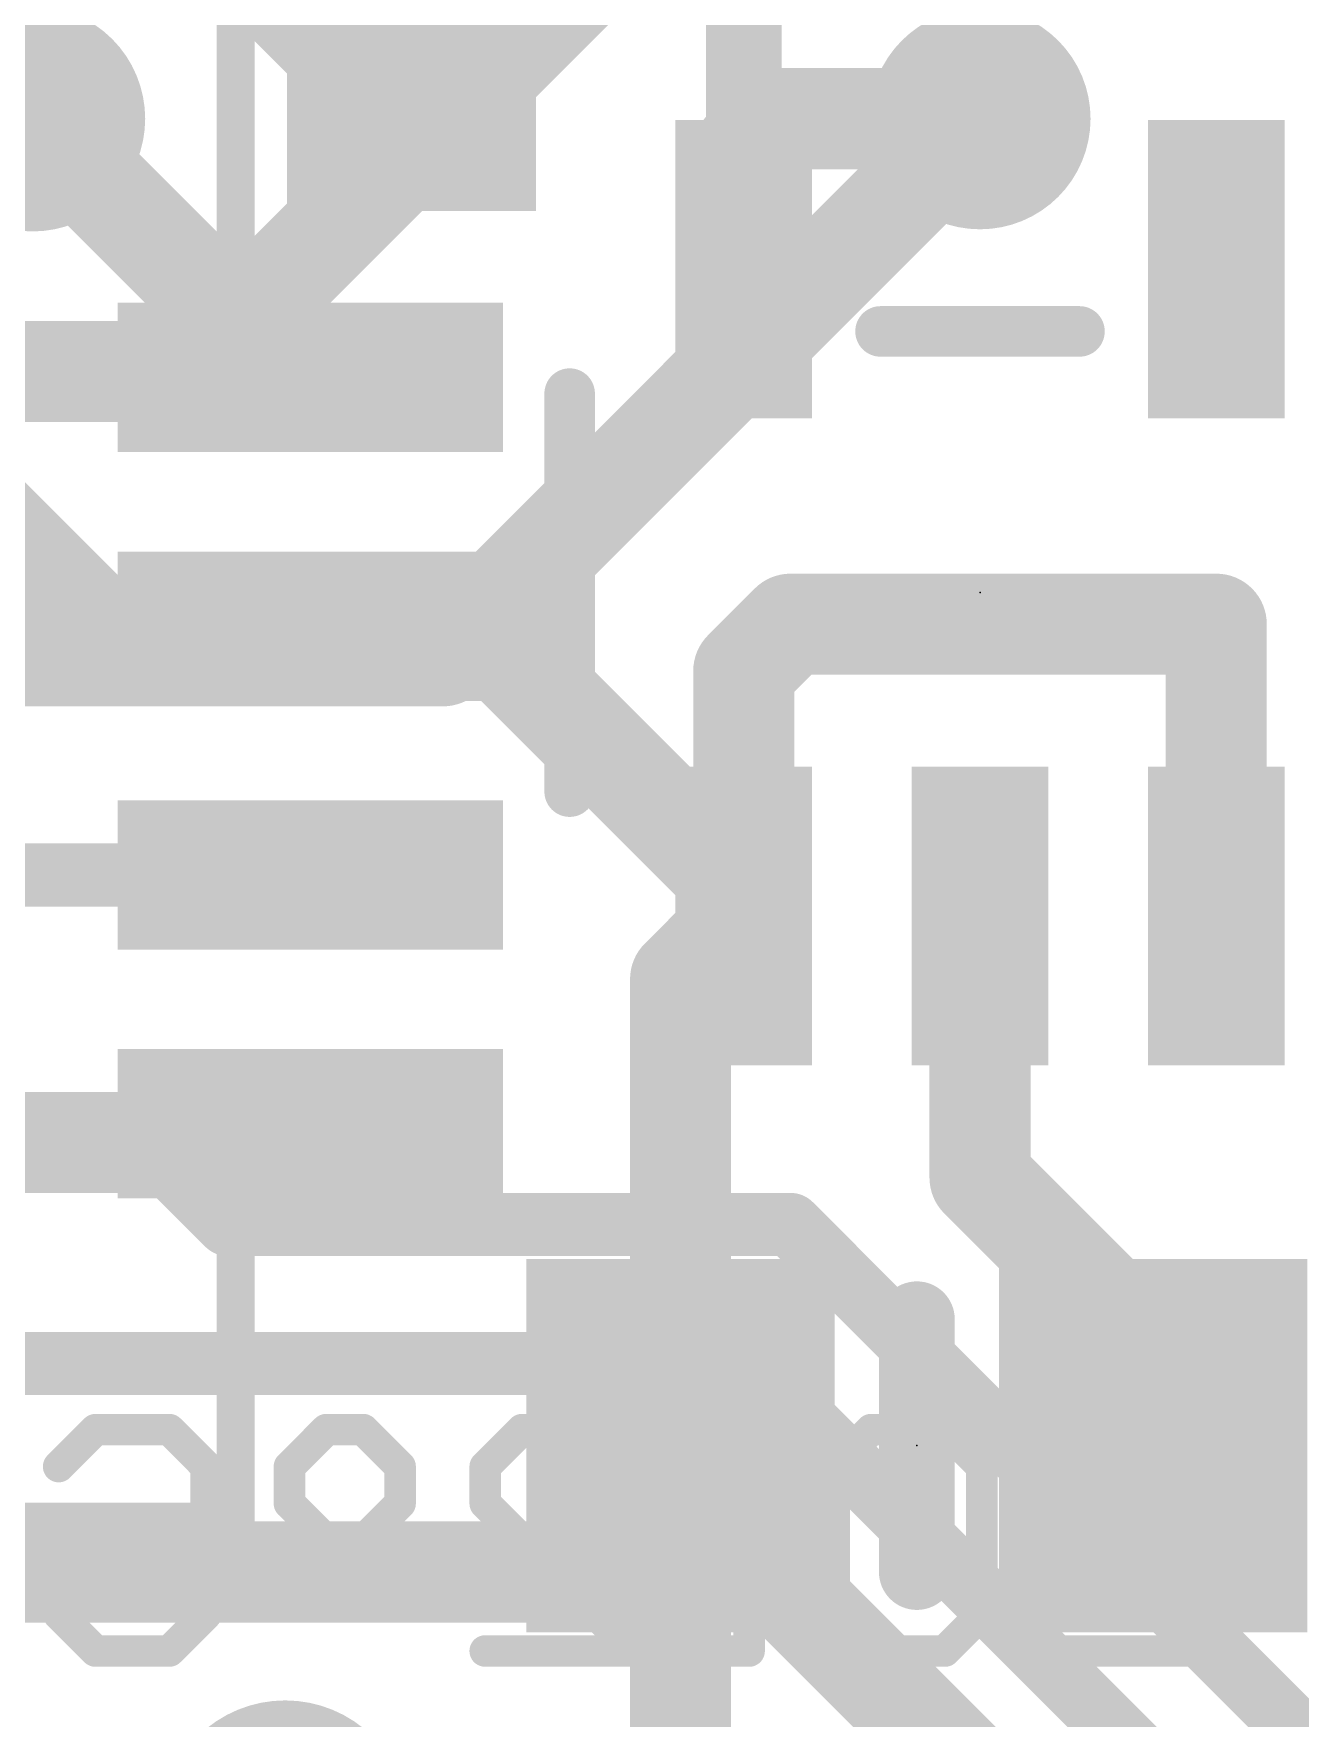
# Model space of a CAD drawing. Extents: x -0.1 to 25.5, y -0.1 to 17.9.
# Drawn here: x 4.07 to 9.16, y 5 to 11.77 of the extents above; entities that cross this region are included whole.
import ezdxf

# ---------------------------------------------------------------- set-up
doc = ezdxf.new("R2010")
doc.units = 0
for name, color, linetype in [('1', 12, 'CONTINUOUS'), ('16', 5, 'CONTINUOUS'), ('18', 110, 'CONTINUOUS'), ('21', 40, 'CONTINUOUS'), ('22', 6, 'CONTINUOUS'), ('23', 40, 'CONTINUOUS')]:
    doc.layers.add(name, color=color, linetype=linetype)

# ---------------------------------------------------------------- blocks, each defined once
blk = doc.blocks.new('RECT')
blk.add_solid([(-0.5, -0.5), (0.5, -0.5), (-0.5, 0.5), (0.5, 0.5)])
blk = doc.blocks.new('PIE')
at = {"const_width": 0.5}
blk.add_lwpolyline([(0, -0.25, 1), (0, 0.25, 1), (0, -0.25)], format="xyb", dxfattribs=at)
blk = doc.blocks.new('ROUNDV')
at = {"const_width": 0.5}
blk.add_lwpolyline([(0, -0.25, 1), (0, 0.25, 1), (0, -0.25)], format="xyb", dxfattribs=at)

msp = doc.modelspace()

# ---------------------------------------------------------------- linework, layer by layer
at = {"layer": '1'}
for points, const_width in [([(6.924, 12.7), (6.924, 11.303)], 0.3048), ([(4.306, 12.573), (5.283, 11.596)], 0.254), ([(5.283, 11.596), (5.588, 11.596)], 0.254), ([(5.104, 10.39), (4.064, 11.43)], 0.4064), ([(7.051, 11.43), (6.924, 11.303)], 0.4064), ([(7.874, 11.43), (7.051, 11.43)], 0.4064), ([(6.924, 11.303), (6.924, 10.8251)], 0.3048), ([(4.326, 9.39), (3.302, 10.414)], 0.4064), ([(5.181, 10.39), (5.104, 10.39)], 0.4064), ([(5.181, 9.39), (4.326, 9.39)], 0.4064), ([(5.181, 9.39), (5.855, 9.39)], 0.4064), ([(5.855, 9.39), (6.924, 8.321)], 0.4064), ([(7.112, 9.398), (6.924, 9.21)], 0.4064), ([(8.824, 9.398), (7.112, 9.398)], 0.4064), ([(8.824, 8.2249), (8.824, 9.398)], 0.4064), ([(6.924, 9.21), (6.924, 8.321)], 0.4064), ([(5.181, 8.39), (3.5786, 8.39)], 0.254), ([(6.924, 8.321), (6.924, 8.2249)], 0.4064), ([(6.924, 8.2249), (6.67, 7.9709)], 0.4064), ([(7.874, 8.2249), (7.874, 7.173)], 0.4064), ([(6.67, 7.9709), (6.67, 6.096)], 0.4064), ([(5.181, 7.39), (3.707, 7.39)], 0.254), ([(8.57, 6.477), (7.874, 7.173)], 0.4064), ([(8.57, 6.096), (8.57, 6.477)], 0.4064), ([(6.67, 6.096), (6.67, 3.49)], 0.4064)]:
    msp.add_lwpolyline(points, dxfattribs=dict(at, const_width=const_width))
for points, const_width in [([(5.283, 11.6595, 1), (5.283, 11.5325)], 0.127), ([(5.588, 11.5325, 1), (5.588, 11.6595)], 0.127), ([(5.2381, 11.5511, 1), (5.3279, 11.6409)], 0.127), ([(4.1358, 11.5018, 1), (3.9922, 11.3582)], 0.2032), ([(7.051, 11.5316, 1), (7.051, 11.3284)], 0.2032), ([(7.1228, 11.3582, 1), (6.9792, 11.5018)], 0.2032), ([(7.874, 11.3284, 1), (7.874, 11.5316)], 0.2032), ([(6.8522, 11.3748, 1), (6.9958, 11.2312)], 0.2032), ([(7.0002, 11.303, 1), (6.8478, 11.303)], 0.1524), ([(6.8478, 11.303, 1), (7.0002, 11.303)], 0.1524), ([(6.8478, 10.8251, 1), (7.0002, 10.8251)], 0.1524), ([(5.104, 10.4916, 1), (5.104, 10.2884)], 0.2032), ([(5.181, 10.2884, 1), (5.181, 10.4916)], 0.2032), ([(5.0322, 10.3182, 1), (5.1758, 10.4618)], 0.2032), ([(4.326, 9.4916, 1), (4.326, 9.2884)], 0.2032), ([(4.2542, 9.3182, 1), (4.3978, 9.4618)], 0.2032), ([(5.181, 9.4916, 1), (5.181, 9.2884)], 0.2032), ([(5.181, 9.2884, 1), (5.181, 9.4916)], 0.2032), ([(5.9268, 9.4618, 1), (5.7832, 9.3182)], 0.2032), ([(5.855, 9.2884, 1), (5.855, 9.4916)], 0.2032), ([(7.112, 9.4996, 1), (7.112, 9.2964)], 0.2032), ([(7.1838, 9.3262, 1), (7.0402, 9.4698)], 0.2032), ([(8.9256, 9.398, 1), (8.7224, 9.398)], 0.2032), ([(8.824, 9.2964, 1), (8.824, 9.4996)], 0.2032), ([(7.0256, 9.21, 1), (6.8224, 9.21)], 0.2032), ([(6.8522, 9.2818, 1), (6.9958, 9.1382)], 0.2032), ([(5.181, 8.3265, 1), (5.181, 8.4535)], 0.127), ([(7.0256, 8.321, 1), (6.8224, 8.321)], 0.2032), ([(6.8522, 8.2492, 1), (6.9958, 8.3928)], 0.2032), ([(6.8224, 8.321, 1), (7.0256, 8.321)], 0.2032), ([(6.9958, 8.1531, 1), (6.8522, 8.2967)], 0.2032), ([(7.9756, 8.2249, 1), (7.7724, 8.2249)], 0.2032), ([(6.8224, 8.2249, 1), (7.0256, 8.2249)], 0.2032), ([(8.7224, 8.2249, 1), (8.9256, 8.2249)], 0.2032), ([(6.7716, 7.9709, 1), (6.5684, 7.9709)], 0.2032), ([(6.5982, 8.0427, 1), (6.7418, 7.8991)], 0.2032), ([(5.181, 7.3265, 1), (5.181, 7.4535)], 0.127), ([(7.9458, 7.2448, 1), (7.8022, 7.1012)], 0.2032), ([(7.7724, 7.173, 1), (7.9756, 7.173)], 0.2032), ([(8.6716, 6.477, 1), (8.4684, 6.477)], 0.2032), ([(8.4982, 6.4052, 1), (8.6418, 6.5488)], 0.2032), ([(6.7716, 6.096, 1), (6.5684, 6.096)], 0.2032), ([(6.5684, 6.096, 1), (6.7716, 6.096)], 0.2032), ([(8.4684, 6.096, 1), (8.6716, 6.096)], 0.2032)]:
    msp.add_lwpolyline(points, format="xyb", dxfattribs=dict(at, const_width=const_width))
at = {"layer": '16'}
for points, const_width in [([(8.128, 13.843), (4.699, 10.414)], 0.4064), ([(5.715, 9.271), (7.874, 11.43)], 0.4064), ([(3.302, 10.414), (4.699, 10.414)], 0.4064), ([(2.921, 9.271), (5.715, 9.271)], 0.4064), ([(3.556, 7.239), (4.5952, 7.239)], 0.254), ([(4.5952, 7.239), (4.8492, 6.985)], 0.254), ([(7.112, 6.985), (4.8492, 6.985)], 0.254), ([(9.398, 4.699), (7.112, 6.985)], 0.254), ([(3.2258, 6.4262), (6.9439, 6.4262)], 0.254), ([(6.9439, 6.4262), (9.5411, 3.829)], 0.254), ([(2.921, 5.588), (7.0278, 5.588)], 0.4064), ([(7.0278, 5.588), (10.0758, 2.54)], 0.4064)]:
    msp.add_lwpolyline(points, dxfattribs=dict(at, const_width=const_width))
for points, const_width in [([(7.9458, 11.3582, 1), (7.8022, 11.5018)], 0.2032), ([(4.6272, 10.4858, 1), (4.7708, 10.3422)], 0.2032), ([(4.699, 10.3124, 1), (4.699, 10.5156)], 0.2032), ([(5.6432, 9.3428, 1), (5.7868, 9.1992)], 0.2032), ([(5.715, 9.1694, 1), (5.715, 9.3726)], 0.2032), ([(4.6401, 7.2839, 1), (4.5503, 7.1941)], 0.127), ([(4.5952, 7.1755, 1), (4.5952, 7.3025)], 0.127), ([(4.8492, 7.0485, 1), (4.8492, 6.9215)], 0.127), ([(7.1569, 7.0299, 1), (7.0671, 6.9401)], 0.127), ([(7.112, 6.9215, 1), (7.112, 7.0485)], 0.127), ([(4.8043, 6.9401, 1), (4.8941, 7.0299)], 0.127), ([(6.9888, 6.4711, 1), (6.899, 6.3813)], 0.127), ([(6.9439, 6.3627, 1), (6.9439, 6.4897)], 0.127), ([(7.0996, 5.6598, 1), (6.9559, 5.5162)], 0.2032), ([(7.0278, 5.4864, 1), (7.0278, 5.6896)], 0.2032)]:
    msp.add_lwpolyline(points, format="xyb", dxfattribs=dict(at, const_width=const_width))
at = {"layer": '21'}
for points, const_width in [([(4.881, 11.89), (4.881, 10.79)], 0.1524), ([(7.474, 10.575), (8.274, 10.575)], 0.2032), ([(6.224, 10.325), (6.224, 8.725)], 0.2032), ([(4.881, 6.99), (4.881, 5.79)], 0.1524), ([(7.62, 6.604), (7.62, 5.588)], 0.3048), ([(4.881, 5.79), (2.281, 5.79)], 0.1524)]:
    msp.add_lwpolyline(points, dxfattribs=dict(at, const_width=const_width))
for points, const_width in [([(4.8429, 10.79, 1), (4.9191, 10.79)], 0.0762), ([(7.474, 10.6258, 1), (7.474, 10.5242)], 0.1016), ([(8.274, 10.5242, 1), (8.274, 10.6258)], 0.1016), ([(6.2748, 10.325, 1), (6.1732, 10.325)], 0.1016), ([(6.1732, 8.725, 1), (6.2748, 8.725)], 0.1016), ([(4.9191, 6.99, 1), (4.8429, 6.99)], 0.0762), ([(7.6962, 6.604, 1), (7.5438, 6.604)], 0.1524), ([(4.8429, 5.79, 1), (4.9191, 5.79)], 0.0762), ([(4.881, 5.7519, 1), (4.881, 5.8281)], 0.0762), ([(7.5438, 5.588, 1), (7.6962, 5.588)], 0.1524)]:
    msp.add_lwpolyline(points, format="xyb", dxfattribs=dict(at, const_width=const_width))
at = {"layer": '22', "const_width": 0.127}
for points in [[(4.1694, 6.012), (4.3177, 6.1603)], [(4.3177, 6.1603), (4.6143, 6.1603)], [(4.6143, 6.1603), (4.7626, 6.012)], [(5.2456, 6.1603), (5.0973, 6.012)], [(5.3939, 6.1603), (5.2456, 6.1603)], [(5.5422, 6.012), (5.3939, 6.1603)], [(5.8845, 6.012), (6.0328, 6.1603)], [(6.0328, 6.1603), (6.3294, 6.1603)], [(6.3294, 6.1603), (6.4777, 6.012)], [(7.4361, 6.1603), (7.2878, 6.012)], [(7.7327, 6.1603), (7.4361, 6.1603)], [(7.881, 6.012), (7.7327, 6.1603)], [(8.5199, 6.1603), (8.5199, 5.5671)], [(4.7626, 6.012), (4.7626, 5.4188)], [(5.0973, 6.012), (5.0973, 5.8637)], [(5.5422, 5.8637), (5.5422, 6.012)], [(5.8845, 5.8637), (5.8845, 6.012)], [(7.2878, 6.012), (7.2878, 5.4188)], [(7.881, 5.4188), (7.2878, 6.012)], [(7.881, 5.4188), (7.881, 6.012)], [(5.0973, 5.8637), (5.2456, 5.7154)], [(5.3939, 5.7154), (5.5422, 5.8637)], [(6.4777, 5.2705), (5.8845, 5.8637)], [(8.8165, 5.8637), (8.2233, 5.8637)], [(5.2456, 5.7154), (5.3939, 5.7154)], [(4.3177, 5.2705), (4.1694, 5.4188)], [(4.7626, 5.4188), (4.6143, 5.2705)], [(6.9454, 5.4188), (6.7971, 5.4188)], [(6.7971, 5.4188), (6.7971, 5.2705)], [(6.9454, 5.2705), (6.9454, 5.4188)], [(7.2878, 5.4188), (7.4361, 5.2705)], [(7.7327, 5.2705), (7.881, 5.4188)], [(4.6143, 5.2705), (4.3177, 5.2705)], [(5.8845, 5.2705), (6.4777, 5.2705)], [(6.7971, 5.2705), (6.9454, 5.2705)], [(7.4361, 5.2705), (7.7327, 5.2705)], [(8.8165, 5.2705), (8.2233, 5.2705)]]:
    msp.add_lwpolyline(points, dxfattribs=at)
at = {"layer": '22', "const_width": 0.0635}
for points in [[(4.3177, 6.192, 1), (4.3177, 6.1285)], [(4.3401, 6.1378, 1), (4.2952, 6.1827)], [(4.6367, 6.1827, 1), (4.5918, 6.1378)], [(4.6143, 6.1285, 1), (4.6143, 6.192)], [(5.2456, 6.192, 1), (5.2456, 6.1285)], [(5.268, 6.1378, 1), (5.2231, 6.1827)], [(5.4163, 6.1827, 1), (5.3714, 6.1378)], [(5.3939, 6.1285, 1), (5.3939, 6.192)], [(6.0328, 6.192, 1), (6.0328, 6.1285)], [(6.0553, 6.1378, 1), (6.0103, 6.1827)], [(6.3518, 6.1827, 1), (6.3069, 6.1378)], [(6.3294, 6.1285, 1), (6.3294, 6.192)], [(7.4361, 6.192, 1), (7.4361, 6.1285)], [(7.4585, 6.1378, 1), (7.4136, 6.1827)], [(7.7551, 6.1827, 1), (7.7102, 6.1378)], [(7.7327, 6.1285, 1), (7.7327, 6.192)], [(8.5516, 6.1603, 1), (8.4881, 6.1603)], [(4.1469, 6.0344, 1), (4.1918, 5.9895)], [(4.7943, 6.012, 1), (4.7308, 6.012)], [(4.7401, 5.9895, 1), (4.785, 6.0344)], [(5.129, 6.012, 1), (5.0655, 6.012)], [(5.0748, 6.0344, 1), (5.1197, 5.9895)], [(5.5739, 6.012, 1), (5.5104, 6.012)], [(5.5197, 5.9895, 1), (5.5646, 6.0344)], [(5.9163, 6.012, 1), (5.8528, 6.012)], [(5.8621, 6.0344, 1), (5.907, 5.9895)], [(6.4552, 5.9895, 1), (6.5001, 6.0344)], [(7.3195, 6.012, 1), (7.256, 6.012)], [(7.3102, 6.0344, 1), (7.2653, 5.9895)], [(7.2653, 6.0344, 1), (7.3102, 5.9895)], [(7.9127, 6.012, 1), (7.8492, 6.012)], [(7.8585, 5.9895, 1), (7.9034, 6.0344)], [(5.1197, 5.8861, 1), (5.0748, 5.8412)], [(5.0655, 5.8637, 1), (5.129, 5.8637)], [(5.5104, 5.8637, 1), (5.5739, 5.8637)], [(5.5646, 5.8412, 1), (5.5197, 5.8861)], [(5.907, 5.8861, 1), (5.8621, 5.8412)], [(5.8528, 5.8637, 1), (5.9163, 5.8637)], [(8.2233, 5.8954, 1), (8.2233, 5.8319)], [(8.8165, 5.8319, 1), (8.8165, 5.8954)], [(5.2456, 5.7471, 1), (5.2456, 5.6836)], [(5.2231, 5.6929, 1), (5.268, 5.7378)], [(5.3714, 5.7378, 1), (5.4163, 5.6929)], [(5.3939, 5.6836, 1), (5.3939, 5.7471)], [(8.4881, 5.5671, 1), (8.5516, 5.5671)], [(4.1918, 5.4412, 1), (4.1469, 5.3963)], [(4.7308, 5.4188, 1), (4.7943, 5.4188)], [(4.785, 5.3963, 1), (4.7401, 5.4412)], [(6.8289, 5.4188, 1), (6.7654, 5.4188)], [(6.7971, 5.4505, 1), (6.7971, 5.387)], [(6.9772, 5.4188, 1), (6.9137, 5.4188)], [(6.9454, 5.387, 1), (6.9454, 5.4505)], [(7.3102, 5.4412, 1), (7.2653, 5.3963)], [(7.256, 5.4188, 1), (7.3195, 5.4188)], [(7.8492, 5.4188, 1), (7.9127, 5.4188)], [(7.9034, 5.3963, 1), (7.8585, 5.4412)], [(7.8585, 5.3963, 1), (7.9034, 5.4412)], [(4.3177, 5.3022, 1), (4.3177, 5.2388)], [(4.2952, 5.248, 1), (4.3401, 5.293)], [(4.5918, 5.293, 1), (4.6367, 5.248)], [(4.6143, 5.2388, 1), (4.6143, 5.3022)], [(5.8845, 5.3022, 1), (5.8845, 5.2388)], [(6.4552, 5.248, 1), (6.5001, 5.293)], [(6.4777, 5.2388, 1), (6.4777, 5.3022)], [(6.7654, 5.2705, 1), (6.8289, 5.2705)], [(6.7971, 5.3022, 1), (6.7971, 5.2388)], [(6.9137, 5.2705, 1), (6.9772, 5.2705)], [(6.9454, 5.2388, 1), (6.9454, 5.3022)], [(7.4361, 5.3022, 1), (7.4361, 5.2388)], [(7.4136, 5.248, 1), (7.4585, 5.293)], [(7.7102, 5.293, 1), (7.7551, 5.248)], [(7.7327, 5.2388, 1), (7.7327, 5.3022)], [(8.2233, 5.3022, 1), (8.2233, 5.2388)], [(8.8165, 5.2388, 1), (8.8165, 5.3022)]]:
    msp.add_lwpolyline(points, format="xyb", dxfattribs=at)
at = {"layer": '23'}
for p in [(7.874, 9.525), (7.62, 6.096)]:
    msp.add_point(p, dxfattribs=at)

# ---------------------------------------------------------------- block references
at = {"layer": '1', "xscale": 1.075, "rotation": 270}
msp.add_blockref('RECT', (5.588, 11.596), dxfattribs=at)
at = {"layer": '1'}
for p, xscale, yscale in [((6.924, 10.8251), 0.55, 1.2), ((8.824, 10.8251), 0.55, 1.2), ((5.181, 10.39), 1.55, 0.6), ((5.181, 9.39), 1.55, 0.6), ((6.924, 8.2249), 0.55, 1.2), ((7.874, 8.2249), 0.55, 1.2), ((8.824, 8.2249), 0.55, 1.2), ((5.181, 8.39), 1.55, 0.6), ((5.181, 7.39), 1.55, 0.6), ((6.67, 6.096), 1.24, 1.5), ((8.57, 6.096), 1.24, 1.5)]:
    msp.add_blockref('RECT', p, dxfattribs=dict(at, xscale=xscale, yscale=yscale))
msp.add_blockref('PIE', (5.08, 4.572), dxfattribs=at)
at = {"layer": '18'}
for p, xscale, yscale in [((4.064, 11.43), 0.9064, 0.9064), ((4.064, 11.43), 0.9064, 0.9064), ((7.874, 11.43), 0.889, 0.889), ((7.874, 11.43), 0.889, 0.889)]:
    msp.add_blockref('ROUNDV', p, dxfattribs=dict(at, xscale=xscale, yscale=yscale))

doc.saveas('drawing.dxf')
